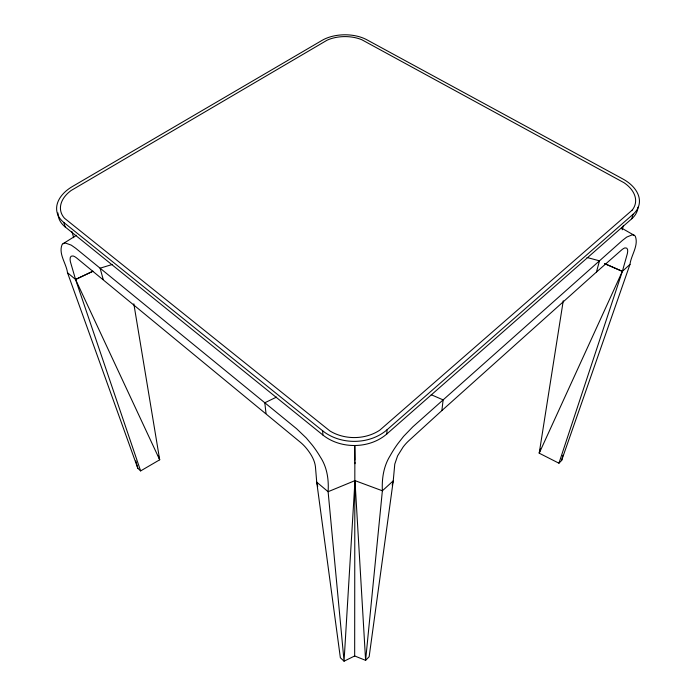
<?xml version="1.0" encoding="UTF-8"?>
<svg xmlns="http://www.w3.org/2000/svg" width="696" height="696" viewBox="0 0 696 696"><rect width="100%" height="100%" fill="white"/><g stroke="black" fill="none" stroke-linecap="round" stroke-linejoin="round"><path stroke-width="1.04" d="M133.832 303.821L159.697 459.795L140.627 470.914L75.559 279.47L70.844 263.297C70.035 261.035 68.948 255.267 72.993 255.954A16.495 4.968 55.2 0 1 76.943 258.216L300.559 442.404A18.792 6.873 50.2 0 1 306.597 448.546C310.773 453.801 314.592 459.812 315.427 466.607L316.732 482.154L340.361 657.737L344.059 661.2L354.673 655.971L354.864 445.979M354.986 463.701L355.004 461.97M386.828 433.956L387.019 429.789L633.064 214.307A38.106 24.525 10.2 0 0 622.702 178.889L366.879 39.794A32.129 18.662 -0.3 0 0 322.1 40.359L72.349 186.554A38.315 24.769 -10.8 0 0 63.78 222.433L65.128 226.896L322.866 435A44.344 35.861 0.2 0 0 386.828 433.956L631.75 218.779A37.932 24.517 10.3 0 0 638.049 207.164M354.673 655.971L365.609 660.347L369.15 656.737L393.24 480.858L394.78 464.102L397.607 455.845L403.167 446.945A18.766 6.499 -52.5 0 1 408.944 440.611L441.873 410.579L443.126 399.887L431.233 394.736M563.255 300.768L539.209 453.192L558.94 463.205L561.611 460.474L629.984 264.384C631.037 255.319 638.885 245.584 635.309 236.249A38.21 10.858 -57 0 0 631.985 234.935L626.748 237.075L622.52 240.338L412.832 426.831L403.61 436.349L397.703 443.883A43.517 14.973 -52.6 0 0 390.125 455.776C383.6 466.259 381.756 478.604 382.374 490.784L365.609 660.347L354.977 480.623L328.112 491.707L316.732 482.154L317.741 486.356M392.187 485.068L393.24 480.858L382.374 490.784L354.977 480.623L344.059 661.2L328.112 491.707C328.895 479.587 327.103 467.225 320.299 456.941A43.57 15.843 50.3 0 0 312.417 445.292L306.249 437.958L296.592 428.736L75.725 248.281L71.253 245.131L65.685 243.139A38.41 11.588 55.1 0 0 62.109 244.557C58.186 253.849 66.424 263.688 67.495 272.693L137.799 468.251L140.627 470.914M561.611 460.474L562.942 455.236M441.873 410.579L596.446 272.058L599.482 260.826L587.006 257.485M622.189 229.819L623.381 225.643M631.75 218.779L633.064 214.307M540.505 449.059L539.209 453.192L622.355 271.353L626.939 255.127C627.627 252.979 628.94 247.202 624.999 247.889A16.408 4.654 -57.1 0 0 621.276 250.247L596.446 272.058M558.94 463.205L622.355 271.353L629.984 264.384M63.049 243.713L76.482 235.3M276.547 397.085L264.802 402.767L266.011 413.433M92.829 271.249L75.559 279.47L67.495 272.693M92.968 271.266L75.559 279.47L159.697 459.795L158.34 455.68M112.326 264.471L100.085 268.186L103.199 279.383M354.951 460.16L354.708 445.979M604.711 263.697L622.355 271.353L604.859 263.68M621.424 227.992L634.447 235.439M63.78 222.433L322.7 430.841A44.596 35.94 0.2 0 0 387.019 429.789M71.862 231.49L73.715 237.736M135.842 460.909L137.799 468.251M322.7 430.841L322.866 435M65.128 226.896A38.141 24.76 -10.9 0 1 58.142 215.395M58.046 214.585A38.141 24.76 -10.9 0 1 57.968 212.95M632.116 210.192L379.79 430.163A40.124 32.338 0.2 0 1 329.956 430.981L64.519 218.266A34.478 22.281 -10.8 0 1 71.157 190.478L327.146 40.168A28.91 16.791 -0.3 0 1 361.824 39.742L624.086 182.761A34.287 22.063 10.2 0 1 632.116 210.192"/></g></svg>
